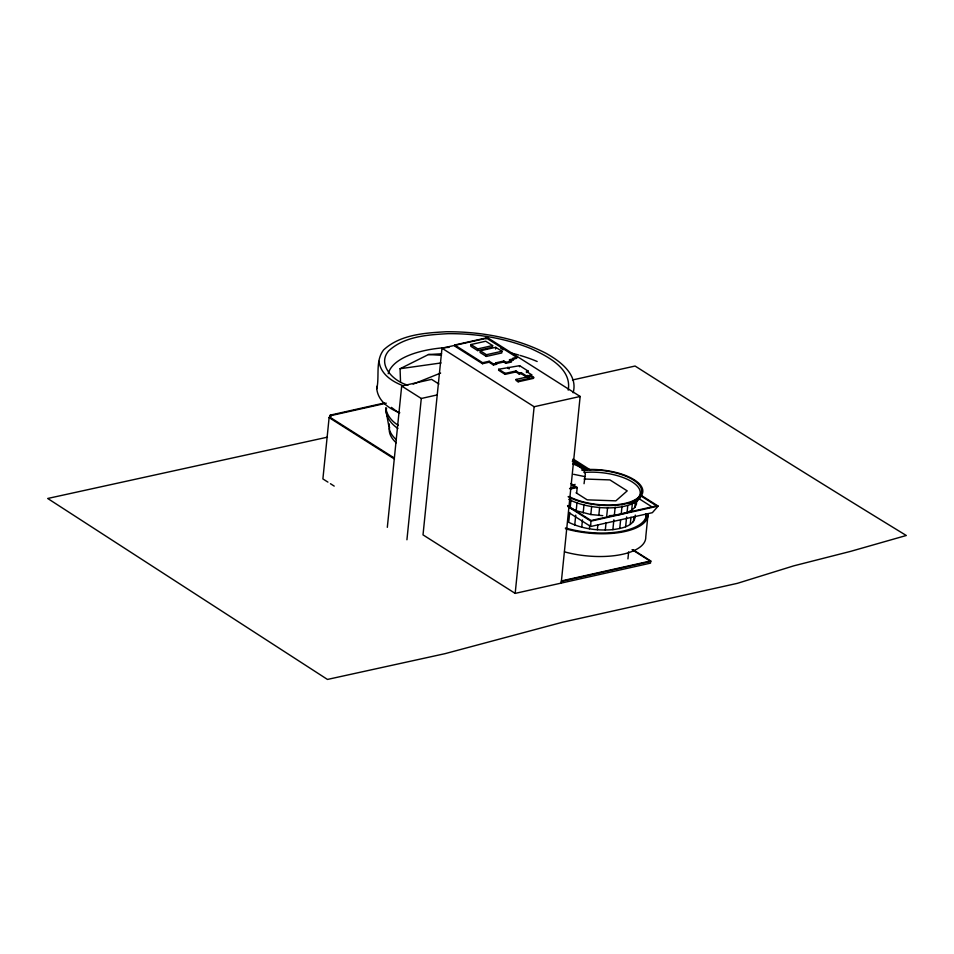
<?xml version="1.0" encoding="UTF-8"?>
<svg xmlns="http://www.w3.org/2000/svg" width="954" height="954" viewBox="0 0 954 954"><rect width="100%" height="100%" fill="white"/><g stroke="black" fill="none" stroke-linecap="round" stroke-linejoin="round"><path stroke-width="1.43" d="M640.587 494.959L658.153 506.097L652.357 512.68L590.717 526.489L590.896 521.158L567.761 506.514M399.786 412.736C389.113 408.884 378.058 400.99 376.77 388.838C379.68 376.174 375.137 360.839 383.603 349.915C400.298 334.496 424.709 332.97 446.293 331.742C480.363 331.575 515.1 337.513 545.664 353.099C559.664 360.839 578.339 374.314 573.139 392.762M384.581 402.946L330.275 415.133L329.118 417.613L322.893 478.92L327.926 482.116M329.977 418.055L330.275 415.133M387.324 527.335L401.682 386.048L431.578 379.358L438.923 384.021M406.929 539.773L421.286 398.486L401.682 386.048M561.202 583.121L580.151 396.459L487.983 337.943L441.976 348.222L423.016 534.872L515.172 593.388L650.485 563.134L650.711 560.952L633.349 549.933M516.758 357.345L512.763 358.239L513.502 359.777L512.656 359.241L516.651 358.346L516.758 357.345L486.194 337.954L454.7 345.002L454.605 346.004L482.521 363.712L489.092 362.234L493.409 364.977L496.545 364.285L495.901 362.806L496.545 364.285M470.966 344.537L470.799 346.254L477.632 350.595L492.431 347.28L492.61 345.563L485.765 341.222L470.966 344.537L477.811 348.878L492.61 345.563M477.632 350.595L477.811 348.878M480.279 350.774L480.101 352.491L486.313 356.426L501.768 352.968L501.947 351.251L495.746 347.316L480.279 350.774L486.48 354.709L501.947 351.251M482.521 363.712L482.617 362.711L454.7 345.002M486.087 338.956L486.194 337.954M486.313 356.426L486.48 354.709M489.092 362.234L489.187 361.244L482.617 362.711M493.409 364.977L493.504 363.987L489.187 361.244M495.567 349.033L495.746 347.316M498.715 369.246L498.608 370.235L505.119 374.373L515.899 371.953L519.203 374.051L521.122 373.622L526.214 376.854L527.753 376.508L529.267 377.474L529.375 376.472L527.848 375.518L526.31 375.852L521.218 372.632L519.298 373.062L515.995 370.963L505.226 373.372L498.715 369.246L519.632 365.692L528.218 371.142L528.111 372.143L526.429 372.513L526.525 371.523L528.218 371.142M513.61 358.776L509.436 359.718L511.547 361.053L511.439 362.043L505.787 363.319L503.76 362.019L503.855 361.029L495.901 362.806M505.787 363.319L505.894 362.317L503.855 361.029M505.119 374.373L505.226 373.372M507.755 368.184L507.85 367.195M509.078 369.031L509.186 368.041M515.899 371.953L515.995 370.963M529.375 376.472L516.114 379.442L516.019 380.443L518.165 381.803L533.548 378.356L533.656 377.367L530.102 375.113L529.995 376.103L531.533 375.757L531.64 374.767L526.525 371.523M519.525 366.694L519.632 365.692M518.165 381.803L518.26 380.813L516.114 379.442M519.203 374.051L519.298 373.062M521.122 373.622L521.218 372.632M526.214 376.854L526.31 375.852M527.753 376.508L527.848 375.518M515.172 593.388L534.133 406.738L441.976 348.222M569.717 512.465L568.715 522.315C582.322 528.957 597.884 530.889 612.873 529.637C621.424 528.433 635.269 526.214 635.292 515.1M570.158 508.041L570.993 499.872M576.621 493.278L577.218 487.482L571.005 483.547M574.737 524.998L575.739 515.148M602.773 515.649L590.824 514.54L576.192 510.724L577.015 502.543M584.051 483.702L585.327 474.221C584.325 468.259 577.754 465.755 572.734 463.906M581.725 527.192L582.465 519.93M583.18 512.918L584.003 504.749M589.381 528.814L589.727 525.308M590.824 514.54L591.659 506.359M597.347 529.78L597.824 525.105M598.802 515.506L599.625 507.337M605.301 530.066L606.04 522.804M606.744 515.792L607.579 507.611M612.873 529.637L613.875 519.787M609.272 515.649L614.328 515.363L615.151 507.194M619.754 528.528L620.613 519.978M622.032 506.085L621.197 514.254L614.328 515.363M625.621 526.787L626.623 516.937M623.546 513.562L627.076 512.513L627.78 505.525M630.236 524.485L630.976 517.223M627.076 512.513L631.679 510.211L632.514 502.031M627.935 558.901L628.662 551.841M633.384 521.719L633.861 517.032M631.679 510.211L634.827 507.445L635.304 502.818M636.855 499.717L636.39 504.344L634.827 507.445M568.214 390.138C572.09 368.471 547.322 356.164 530.973 348.627C504.714 338.002 476.249 333.423 447.998 333.673C427.583 334.83 404.472 336.285 388.672 350.869C376.532 364.917 394.181 381.874 407.978 385.142M376.77 388.838L377.307 385.929M396.351 439.699C391.975 435.871 387.837 429.98 389.327 423.922M388.862 426.39L386.024 410.864L386.585 408.264M389.626 427.165C387.98 433.092 391.939 439.007 396.22 442.811M572.984 486.146L575.059 484.334M400.525 381.827L400.072 368.733L428.489 354.53L441.619 353.791M413.154 384.116L440.629 373.062M572.483 379.978L635.09 366.038C725.064 423.218 815.348 479.898 906.3 535.492L850.634 551.364L793.728 565.853L737.382 583.335L562.55 622.223L445.101 653.645L327.461 679.439L47.7 498.477L327.449 437.159M493.504 363.987L496.652 363.283M495.794 363.808L503.76 362.019M509.329 360.707L513.502 359.777M505.894 362.317L511.547 361.053M386.275 403.196L331.432 415.491L330.466 417.578L394.097 457.896M421.286 398.486L436.944 394.98M530.102 375.113L531.64 374.767M518.26 380.813L533.656 377.367M534.133 406.738L580.151 396.459M569.562 488.484L575.274 487.208L571.506 484.811M570.182 489.056L577.218 487.482M590.896 521.158L658.153 506.097M561.417 580.938L650.711 560.952M561.369 581.427L650.664 561.429L632.061 549.635M400.084 368.721L441.058 362.949M584.122 479.003L609.916 479.91L627.207 490.881L615.855 500.85L587.187 499.848L576.073 492.789M428.489 354.53L441.499 355.305M584.766 476.583L573.616 474.305M571.363 508.577L576.192 510.724M403.363 385.821C392.321 381.755 380.372 374.028 379.036 361.256M398.343 425.293C391.987 421.573 386.608 415.157 385.798 407.632M572.305 461.259L586.15 469.714M573.056 461.497L587.008 470.072M500.755 348.258L503.199 349.808M640.301 495.543L656.579 505.87L591.122 520.526L567.547 505.56M638.321 498.238L651.999 506.92M568.656 512.489L590.717 526.489M329.118 417.613L394.503 459.065M330.442 483.702L334.21 486.099M573.104 458.993L590.562 470.083M572.686 459.923L587.688 469.463M573.497 462.69L584.79 469.869M399.344 413.428L391.414 407.382M397.878 428.525C391.975 424.375 386.573 418.377 386.024 410.864M582.322 470.382A41.988 17.148 5.8 0 1 635.841 481.746A41.988 17.148 5.8 0 1 624.727 503.438A41.988 17.148 5.8 0 1 568.954 496.462M583.955 472.48A40.724 16.635 5.8 0 1 633.384 482.736A40.724 16.635 5.8 0 1 628.292 503.462M641.1 495.412A41.857 17.089 5.8 0 1 612.862 507.755A41.857 17.089 5.8 0 1 568.751 499.312M581.857 469.917A43.121 17.601 5.8 0 1 636.819 481.591A43.121 17.601 5.8 0 1 625.407 503.867A43.121 17.601 5.8 0 1 568.119 496.7M511.749 353.171A91.059 37.182 5.8 0 1 518.833 355.043M520.204 355.448A91.059 37.182 5.8 0 1 537.174 361.506M449.06 347.351A91.059 37.182 5.8 0 0 424.148 350.69A91.059 37.182 5.8 0 0 390.58 368.506A91.93 37.54 5.8 0 0 388.206 373.706M565.436 528.731A57.586 23.516 5.8 0 0 648.052 514.146L645.775 536.899A57.586 23.516 5.8 0 1 564.482 551.853M645.727 513.693A55.869 22.813 5.8 0 1 644.57 521.695M646.323 514.015A55.869 22.813 5.8 0 1 565.472 527.944"/></g></svg>
